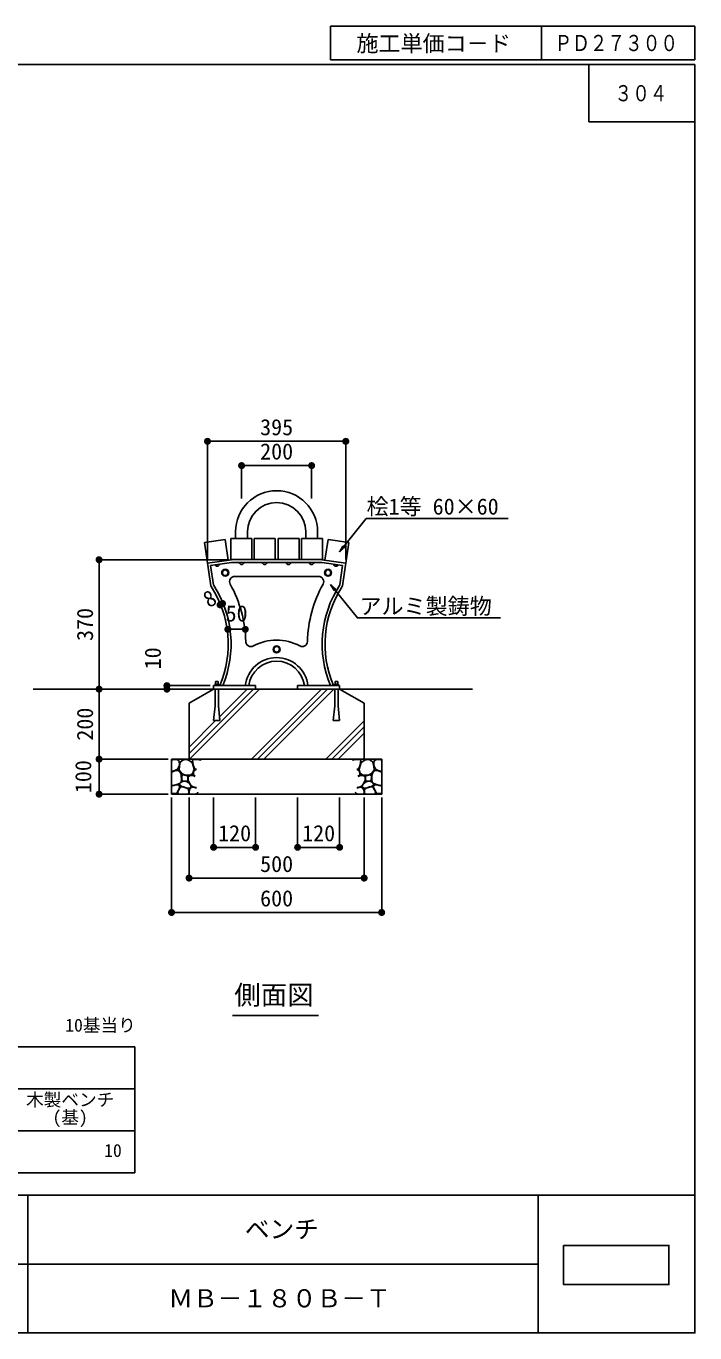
# Model space of a CAD drawing. Units: millimetres at full size, sheet at 1:20. Extents: x 97 to 5574, y 2022 to 5755.
# Drawn here: x 3664 to 5574, y 2022 to 5755 of the extents above; entities that cross this region are included whole.
import ezdxf
from ezdxf.enums import TextEntityAlignment as Align

# ---------------------------------------------------------------- set-up
doc = ezdxf.new("R2010")
doc.units = ezdxf.units.MM
doc.header["$LTSCALE"] = 20
for name, color, linetype, lineweight in [('0_2', 7, 'Continuous', 25), ('_0-0_', 7, 'Continuous', 25), ('ハッチ', 4, 'Continuous', 25), ('寸法', 3, 'Continuous', 25), ('本体', 7, 'Continuous', 25)]:
    doc.layers.add(name, color=color, linetype=linetype, lineweight=lineweight)
doc.styles.add('ＭＳ ゴシック', font='')
doc.styles.get('ＭＳ ゴシック').set_extended_font_data('MS Gothic')

# ---------------------------------------------------------------- blocks, each defined once
blk = doc.blocks.new('filled_dot')
at = {"color": 0, "linetype": 'Continuous', "lineweight": -2, "const_width": 1.25}
blk.add_lwpolyline([(-0.625, 0, 1), (0.625, 0, 1)], format="xyb", close=True, dxfattribs=at)

msp = doc.modelspace()

# ---------------------------------------------------------------- hatches: boundary and pattern name
at = {"layer": '寸法'}
for points in [[(4558.7, 4253.01), (4568.7, 4270.62), (4573.65, 4266.67)], [(4533.31, 4160.32), (4548.26, 4146.67), (4543.3, 4142.72)]]:
    msp.add_hatch(color=256, dxfattribs=at).paths.add_polyline_path(points)

# ---------------------------------------------------------------- linework, layer by layer
at = {"layer": '0_2'}
for p, q in [((4181.69, 4569), (4576.69, 4569)), ((4181.69, 4230.96), (4181.69, 4569)), ((4576.69, 4230.96), (4576.69, 4569)), ((4232.39, 4288.99), (4173.02, 4280.33)), ((4232.39, 4288.99), (4241.06, 4229.62)), ((4248.19, 4290.96), (4248.19, 4230.66)), ((4248.19, 4290.96), (4308.19, 4290.96)), ((4308.19, 4290.96), (4308.19, 4230.96)), ((4315.19, 4290.96), (4315.19, 4230.96)), ((4315.19, 4290.96), (4375.19, 4290.96)), ((4375.19, 4290.96), (4375.19, 4230.96)), ((4383.19, 4290.96), (4383.19, 4230.96)), ((4443.19, 4290.96), (4383.19, 4290.96)), ((4443.19, 4290.96), (4443.19, 4230.96)), ((4450.19, 4290.96), (4450.19, 4230.96)), ((4510.19, 4290.96), (4450.19, 4290.96)), ((4510.19, 4290.96), (4510.19, 4230.66)), ((4525.98, 4288.99), (4517.31, 4229.62)), ((4525.98, 4288.99), (4585.35, 4280.33)), ((3872.12, 4230.66), (3872.12, 3860.96)), ((4238.19, 4230.66), (3872.12, 4230.66)), ((4181.69, 4220.96), (4249.83, 4230.9)), ((4181.69, 4220.96), (4249.83, 4230.9)), ((4190.76, 4214.2), (4250.41, 4222.9)), ((4308.19, 4230.96), (4250.55, 4230.96)), ((4250.55, 4230.96), (4379.19, 4230.96)), ((4251.13, 4222.96), (4379.19, 4222.96)), ((4315.19, 4230.96), (4375.19, 4230.96)), ((4507.82, 4230.96), (4379.19, 4230.96)), ((4507.24, 4222.96), (4379.19, 4222.96)), ((4443.19, 4230.96), (4383.19, 4230.96)), ((4450.19, 4230.96), (4507.82, 4230.96)), ((4567.61, 4214.2), (4507.96, 4222.9)), ((4576.69, 4220.96), (4508.54, 4230.9)), ((4576.69, 4220.96), (4508.54, 4230.9)), ((4217.68, 4101.77), (4224.79, 4105.64)), ((4218.71, 4099.89), (4217.68, 4101.77)), ((4225.82, 4103.77), (4224.79, 4105.64)), ((4239.98, 4031.89), (4289.79, 4031.89)), ((4239.98, 4025.86), (4239.98, 4031.89)), ((4289.79, 4030.2), (4289.79, 4031.89)), ((4144.19, 3860.96), (3683.4, 3860.96)), ((4189.19, 3860.96), (3872.12, 3860.96)), ((3872.12, 3860.96), (3872.12, 3660.96)), ((4189.19, 3860.96), (3872.12, 3860.96)), ((4065.84, 3870.96), (4065.84, 3860.96)), ((4189.19, 3870.96), (4065.84, 3870.96)), ((4189.19, 3860.96), (4065.84, 3860.96)), ((4614.19, 3860.96), (4938.66, 3860.96)), ((4069.19, 3660.96), (3872.12, 3660.96)), ((3872.12, 3660.96), (3872.12, 3560.96)), ((4069.19, 3660.96), (3872.12, 3660.96)), ((4069.19, 3560.96), (3872.12, 3560.96)), ((4079.19, 3550.96), (4079.19, 3222.97)), ((4129.19, 3550.96), (4129.19, 3321.22)), ((4199.19, 3550.96), (4199.19, 3409.04)), ((4319.19, 3550.96), (4319.19, 3409.04)), ((4439.19, 3550.96), (4439.19, 3409.04)), ((4559.19, 3550.96), (4559.19, 3409.04)), ((4629.19, 3550.96), (4629.19, 3321.22)), ((4679.19, 3550.96), (4679.19, 3222.97)), ((4199.19, 3409.04), (4319.19, 3409.04)), ((4439.19, 3409.04), (4559.19, 3409.04)), ((4129.19, 3321.22), (4629.19, 3321.22)), ((4079.19, 3222.97), (4679.19, 3222.97)), ((1864.54, 2838.65), (3974.54, 2838.65)), ((3974.54, 2838.65), (3974.54, 2478.65)), ((2404.54, 2718.65), (3974.54, 2718.65)), ((1864.54, 2598.65), (3974.54, 2598.65)), ((1864.54, 2478.65), (3974.54, 2478.65)), ((5125.95, 2218.45), (3182.05, 2218.45))]:
    msp.add_line(p, q, dxfattribs=at)
msp.add_lwpolyline([(5198.81, 2271.55), (5499.75, 2271.55), (5499.75, 2159.87), (5198.81, 2159.87)], close=True, dxfattribs=at)
for centre in [(4232.35, 4193.51), (4526.02, 4193.51)]:
    msp.add_circle(centre, 8, dxfattribs=at)
for centre, radius, start, end in [((4250.55, 4225.96), 5, 90, 98.30568), ((4251.13, 4217.96), 5, 90, 98.30568), ((4279.37, 4223.96), 7, 188.21321, 351.78679), ((4345.19, 4223.96), 7, 188.21321, 351.78679), ((4413.19, 4223.96), 7, 188.21321, 351.78679), ((4479, 4223.96), 7, 188.21321, 351.78679), ((4507.24, 4217.96), 5, 81.69432, 90), ((4507.82, 4225.96), 5, 81.69432, 90), ((4209.46, 4218.96), 7, 205.05378, 351.55758), ((4548.91, 4218.96), 7, 188.44242, 334.94622)]:
    msp.add_arc(centre, radius, start, end, dxfattribs=at)
at = {"layer": '_0-0_'}
for p, q in [((4533.41, 5755.22), (5573.63, 5755.22)), ((4533.41, 5755.22), (4533.41, 5658.47)), ((5135.8, 5755.22), (5135.8, 5658.47)), ((5573.63, 5755.22), (5573.63, 5658.47)), ((4533.41, 5658.47), (5573.63, 5658.47)), ((5270.93, 5645.5), (5270.93, 5481.5)), ((5573.63, 5481.5), (5270.93, 5481.5)), ((3668.85, 2415.03), (3668.85, 2021.87)), ((5125.95, 2415.03), (5125.95, 2021.87))]:
    msp.add_line(p, q, dxfattribs=at)
at = {"layer": '_0-0_', "color": 6}
msp.add_line((97.37, 2415.03), (5573.63, 2415.03), dxfattribs=at)
msp.add_lwpolyline([(5573.63, 5645.5), (97.37, 5645.5), (97.37, 2021.87), (5573.63, 2021.87)], close=True, dxfattribs=at)
at = {"layer": 'ハッチ'}
for p, q in [((4129.19, 3677.45), (4312.69, 3860.96)), ((4130.37, 3660.96), (4330.37, 3860.96)), ((4216.26, 3782.21), (4295.01, 3860.96)), ((4307.14, 3660.96), (4507.14, 3860.96)), ((4324.82, 3660.96), (4524.82, 3860.96)), ((4342.5, 3660.96), (4542.5, 3860.96)), ((4129.19, 3695.13), (4205.01, 3770.96)), ((4519.28, 3660.96), (4629.19, 3770.86)), ((4536.95, 3660.96), (4629.19, 3753.19)), ((4554.63, 3660.96), (4629.19, 3735.51)), ((4625.34, 3660.96), (4629.19, 3664.8)), ((4146.75, 3611.42), (4144.5, 3612.66)), ((4611.62, 3611.42), (4613.87, 3612.66))]:
    msp.add_line(p, q, dxfattribs=at)
for points in [[(4100.38, 3640.74), (4101.79, 3646.92), (4101.22, 3651.97), (4099.82, 3657.59), (4095.61, 3659.28), (4088.86, 3660.12), (4083.24, 3659.84), (4079.6, 3658.43)], [(4162.14, 3657.14), (4161.35, 3657.75), (4155.04, 3660.02), (4147.98, 3660.02), (4141.68, 3660.02), (4139.15, 3657.5), (4139.91, 3652.2), (4140.41, 3645.15), (4143.69, 3636.07), (4145.46, 3633.05), (4150.47, 3631.91)], [(4596.23, 3657.14), (4597.02, 3657.75), (4603.33, 3660.02), (4610.39, 3660.02), (4616.69, 3660.02), (4619.22, 3657.5), (4618.46, 3652.2), (4617.96, 3645.15), (4614.68, 3636.07), (4612.91, 3633.05), (4607.9, 3631.91)], [(4657.99, 3640.74), (4656.58, 3646.92), (4657.15, 3651.97), (4658.55, 3657.59), (4662.77, 3659.28), (4669.51, 3660.12), (4675.13, 3659.84), (4678.77, 3658.43)], [(4079.6, 3627.3), (4080.99, 3626.98), (4088.86, 3628.95), (4096.45, 3632.6), (4100.38, 3640.74)], [(4106.28, 3616.87), (4103.19, 3624.74), (4098.42, 3628.39), (4093.64, 3628.95), (4086.05, 3626.98), (4079.6, 3623.69)], [(4150.31, 3631.36), (4149.24, 3631.28), (4147.22, 3630.53), (4143.19, 3628), (4141.68, 3621.7), (4141.93, 3616.66), (4144.95, 3613.13), (4146.8, 3612.1)], [(4608.06, 3631.36), (4609.13, 3631.28), (4611.15, 3630.53), (4615.18, 3628), (4616.69, 3621.7), (4616.44, 3616.66), (4613.42, 3613.13), (4611.57, 3612.1)], [(4652.09, 3616.87), (4655.18, 3624.74), (4659.96, 3628.39), (4664.73, 3628.95), (4672.32, 3626.98), (4678.77, 3623.69)], [(4678.77, 3627.3), (4677.38, 3626.98), (4669.51, 3628.95), (4661.92, 3632.6), (4657.99, 3640.74)], [(4079.6, 3585.29), (4090.89, 3587.3), (4101.79, 3591.04), (4106.28, 3596.09), (4107.38, 3603.53), (4106.84, 3614.06), (4106.28, 3616.87)], [(4095.24, 3565.25), (4098.17, 3571.75), (4100.61, 3576.8), (4102.08, 3580.38), (4102.08, 3584.28), (4100.12, 3586.88), (4097.19, 3588.02), (4091.98, 3587.54), (4085.96, 3586.07), (4081.57, 3584.44), (4079.6, 3582.84)], [(4144.5, 3612.66), (4139.44, 3614.06), (4135.51, 3614.35), (4131.85, 3614.06), (4126.51, 3610.41), (4126.51, 3600.3), (4131.85, 3589.91), (4138.9, 3583.03), (4145.11, 3580.34), (4149.58, 3580.52)], [(4613.87, 3612.66), (4618.93, 3614.06), (4622.86, 3614.35), (4626.52, 3614.06), (4631.86, 3610.41), (4631.86, 3600.3), (4626.52, 3589.91), (4619.47, 3583.03), (4613.26, 3580.34), (4608.79, 3580.52)], [(4678.77, 3585.29), (4667.48, 3587.3), (4656.58, 3591.04), (4652.09, 3596.09), (4650.99, 3603.53), (4651.53, 3614.06), (4652.09, 3616.87)], [(4663.13, 3565.25), (4660.2, 3571.75), (4657.76, 3576.8), (4656.29, 3580.38), (4656.29, 3584.28), (4658.25, 3586.88), (4661.18, 3588.02), (4666.39, 3587.54), (4672.41, 3586.07), (4676.8, 3584.44), (4678.77, 3582.84)], [(4079.6, 3563.66), (4083.03, 3562.81), (4088.73, 3563.3), (4093.29, 3564.27), (4095.24, 3565.25)], [(4126.38, 3560.96), (4127.47, 3562.16), (4128.61, 3568.01), (4127.8, 3574.36), (4123.08, 3578.1), (4114.12, 3580.54), (4109.08, 3582.17), (4105.66, 3582.17), (4103.22, 3580.05), (4099.8, 3573.22), (4097.19, 3568.18), (4098.17, 3562.16), (4099.56, 3560.96)], [(4150.26, 3578.04), (4147.62, 3579), (4139.23, 3580.68), (4133.52, 3579.34), (4130.17, 3572.96), (4129.5, 3566.93), (4129.83, 3561.73), (4130.66, 3560.96)], [(4147.44, 3560.96), (4147.62, 3561.05), (4150.98, 3563.07), (4154.17, 3565.58), (4154.49, 3566.29)], [(4610.93, 3560.96), (4610.75, 3561.05), (4607.39, 3563.07), (4604.2, 3565.58), (4603.88, 3566.29)], [(4608.11, 3578.04), (4610.75, 3579), (4619.14, 3580.68), (4624.85, 3579.34), (4628.2, 3572.96), (4628.87, 3566.93), (4628.54, 3561.73), (4627.71, 3560.96)], [(4631.99, 3560.96), (4630.9, 3562.16), (4629.76, 3568.01), (4630.57, 3574.36), (4635.29, 3578.1), (4644.25, 3580.54), (4649.29, 3582.17), (4652.71, 3582.17), (4655.15, 3580.05), (4658.57, 3573.22), (4661.18, 3568.18), (4660.2, 3562.16), (4658.81, 3560.96)], [(4678.77, 3563.66), (4675.34, 3562.81), (4669.64, 3563.3), (4665.08, 3564.27), (4663.13, 3565.25)]]:
    msp.add_lwpolyline(points, dxfattribs=at)
for points in [[(4119.54, 3659.99), (4111.36, 3658.55), (4104.14, 3652.78), (4101.73, 3642.2), (4100.77, 3629.21), (4107.99, 3620.07), (4117.61, 3615.26), (4133.01, 3614.78), (4140.23, 3621.03), (4143.6, 3632.58), (4137.83, 3651.81), (4127.72, 3658.55)], [(4638.83, 3659.99), (4647.01, 3658.55), (4654.23, 3652.78), (4656.64, 3642.2), (4657.6, 3629.21), (4650.38, 3620.07), (4640.76, 3615.26), (4625.36, 3614.78), (4618.14, 3621.03), (4614.77, 3632.58), (4620.54, 3651.81), (4630.65, 3658.55)], [(4134.53, 3581.69), (4134.36, 3585.54), (4132.69, 3588.23), (4129.33, 3592.76), (4123.79, 3596.2), (4116.55, 3598.05), (4111.63, 3597.43), (4108.25, 3596.2), (4105.63, 3593.89), (4102.09, 3590.82), (4102.4, 3587.59), (4105.63, 3584.36), (4110.4, 3582.36), (4113.63, 3581.59), (4123.96, 3578.5), (4131.01, 3579)], [(4125.81, 3602.86), (4125.81, 3606.91), (4125.47, 3610.97), (4123.27, 3613.5), (4116.68, 3615.02), (4112.96, 3615.87), (4110.76, 3615.36), (4108.56, 3613.67), (4108.22, 3608.6), (4108.73, 3602.18), (4110.55, 3599.12), (4114.25, 3598.51), (4119.32, 3598.2), (4123.79, 3599.12), (4125.98, 3601)], [(4623.84, 3581.69), (4624.01, 3585.54), (4625.69, 3588.23), (4629.04, 3592.76), (4634.58, 3596.2), (4641.82, 3598.05), (4646.74, 3597.43), (4650.12, 3596.2), (4652.74, 3593.89), (4656.28, 3590.82), (4655.97, 3587.59), (4652.74, 3584.36), (4647.97, 3582.36), (4644.74, 3581.59), (4634.41, 3578.5), (4627.36, 3579)], [(4632.56, 3602.86), (4632.56, 3606.91), (4632.9, 3610.97), (4635.1, 3613.5), (4641.69, 3615.02), (4645.41, 3615.87), (4647.61, 3615.36), (4649.81, 3613.67), (4650.15, 3608.6), (4649.64, 3602.18), (4647.82, 3599.12), (4644.12, 3598.51), (4639.05, 3598.2), (4634.58, 3599.12), (4632.4, 3601)]]:
    msp.add_lwpolyline(points, close=True, dxfattribs=at)
at = {"layer": '寸法'}
for p, q in [((4279.19, 4499.68), (4479.19, 4499.68)), ((4279.19, 4405.79), (4279.19, 4499.68)), ((4479.19, 4405.79), (4479.19, 4499.68)), ((4253.3, 2928.69), (4498.91, 2928.69))]:
    msp.add_line(p, q, dxfattribs=at)
for points in [[(4558.7, 4253.01), (4635.19, 4348.88), (5040.57, 4348.88)], [(4533.31, 4160.32), (4609.79, 4064.45), (5018.72, 4064.45)]]:
    msp.add_lwpolyline(points, dxfattribs=at)
at = {"layer": '寸法', "lineweight": 13}
for points in [[(4558.7, 4253.01), (4568.7, 4270.62), (4573.65, 4266.67)], [(4533.31, 4160.32), (4548.26, 4146.67), (4543.3, 4142.72)]]:
    msp.add_lwpolyline(points, close=True, dxfattribs=at)
at = {"layer": '本体'}
for p, q in [((4262.19, 4290.96), (4262.19, 4310.96)), ((4296.19, 4290.96), (4296.19, 4310.96)), ((4462.19, 4290.96), (4462.19, 4310.96)), ((4496.19, 4290.96), (4496.19, 4310.96)), ((4173.02, 4280.33), (4191.09, 4156.56)), ((4585.35, 4280.33), (4567.28, 4156.56)), ((4190.76, 4214.2), (4198.75, 4159.46)), ((4259.7, 4182.96), (4379.19, 4182.96)), ((4498.67, 4182.96), (4379.19, 4182.96)), ((4567.61, 4214.2), (4559.62, 4159.46)), ((4204.26, 3882.96), (4212.26, 3882.96)), ((4204.26, 3882.96), (4204.26, 3874.96)), ((4212.26, 3882.96), (4212.26, 3874.96)), ((4554.11, 3882.96), (4546.11, 3882.96)), ((4546.11, 3882.96), (4546.11, 3874.96)), ((4554.11, 3882.96), (4554.11, 3874.96)), ((4129.19, 3820.96), (4199.19, 3860.96)), ((4144.19, 3860.96), (4614.19, 3860.96)), ((4199.19, 3870.96), (4199.19, 3860.96)), ((4199.19, 3870.96), (4319.19, 3870.96)), ((4203.26, 3874.96), (4203.26, 3870.96)), ((4203.26, 3874.96), (4213.26, 3874.96)), ((4203.26, 3860.96), (4203.26, 3812.85)), ((4213.26, 3874.96), (4213.26, 3870.96)), ((4213.26, 3860.96), (4213.26, 3812.85)), ((4319.19, 3870.96), (4319.19, 3860.96)), ((4439.19, 3870.96), (4439.19, 3860.96)), ((4439.19, 3870.96), (4559.19, 3870.96)), ((4555.11, 3874.96), (4545.11, 3874.96)), ((4545.11, 3874.96), (4545.11, 3870.96)), ((4545.11, 3860.96), (4545.11, 3812.85)), ((4555.11, 3874.96), (4555.11, 3870.96)), ((4555.11, 3860.96), (4555.11, 3812.85)), ((4559.19, 3870.96), (4559.19, 3860.96)), ((4559.19, 3860.96), (4629.19, 3820.96)), ((4129.19, 3820.96), (4129.19, 3660.96)), ((4203.26, 3812.85), (4199.16, 3770.96)), ((4213.26, 3812.85), (4217.36, 3770.96)), ((4545.11, 3812.85), (4541.01, 3770.96)), ((4555.11, 3812.85), (4559.21, 3770.96)), ((4629.19, 3820.96), (4629.19, 3660.96)), ((4217.36, 3770.96), (4199.16, 3770.96)), ((4541.01, 3770.96), (4559.21, 3770.96)), ((4079.19, 3660.96), (4679.19, 3660.96)), ((4079.19, 3660.96), (4079.19, 3560.96)), ((4679.19, 3660.96), (4679.19, 3560.96)), ((4079.19, 3560.96), (4679.19, 3560.96))]:
    msp.add_line(p, q, dxfattribs=at)
for centre, radius in [((4232.35, 4193.51), 10), ((4526.02, 4193.51), 10), ((4379.19, 3974.6), 10), ((4379.19, 3974.6), 8)]:
    msp.add_circle(centre, radius, dxfattribs=at)
for centre, radius, start, end in [((4379.19, 4310.96), 117, 0, 180), ((4379.19, 4310.96), 83, 0, 180), ((4259.7, 4167.96), 15, 90, 209.21032), ((4498.67, 4167.96), 15, 330.78968, 90), ((4196.03, 4157.28), 5, 188.30568, 213.30007), ((3941.11, 3989.83), 300, 336.65629, 33.30007), ((4203.7, 4160.18), 5, 188.30568, 212.97349), ((3941.11, 3989.83), 308, 337.29702, 32.97349), ((3941.11, 3989.83), 350, 1.22079, 29.21032), ((4817.26, 3989.83), 350, 150.78968, 178.77921), ((4817.26, 3989.83), 308, 147.02651, 202.70298), ((4817.26, 3989.83), 300, 146.69993, 203.34371), ((4554.68, 4160.18), 5, 327.02651, 351.69432), ((4562.34, 4157.28), 5, 326.69993, 351.69432), ((4306.03, 3997.61), 15, 181.22079, 298.16228), ((4379.19, 3860.96), 140, 90, 118.16228), ((4379.19, 3860.96), 140, 61.83772, 90), ((4452.34, 3997.61), 15, 241.83772, 358.77921), ((4379.19, 3860.96), 90, 6.37937, 173.62063), ((4379.19, 3860.96), 80, 7.18076, 172.81924)]:
    msp.add_arc(centre, radius, start, end, dxfattribs=at)

# ---------------------------------------------------------------- block references
at = {"layer": '0_2', "xscale": 8, "yscale": 8}
for p in [(4181.69, 4569), (4239.98, 4031.89), (4199.19, 3409.04), (4439.19, 3409.04), (4129.19, 3321.22), (4079.19, 3222.97)]:
    msp.add_blockref('filled_dot', p, dxfattribs=at)
for p, rotation in [((4576.69, 4569), 180), ((3872.12, 4230.66), 270), ((4217.68, 4101.77), 28.6), ((4224.79, 4105.64), 208.6), ((4289.79, 4031.89), 180), ((3872.12, 3860.96), 90), ((3872.12, 3860.96), 270), ((4065.84, 3870.96), 270), ((4065.84, 3860.96), 90), ((3872.12, 3660.96), 90), ((3872.12, 3660.96), 270), ((3872.12, 3560.96), 90), ((4319.19, 3409.04), 180), ((4559.19, 3409.04), 180), ((4629.19, 3321.22), 180), ((4679.19, 3222.97), 180)]:
    msp.add_blockref('filled_dot', p, dxfattribs=dict(at, rotation=rotation))
at = {"layer": '寸法', "xscale": 8, "yscale": 8}
msp.add_blockref('filled_dot', (4279.19, 4499.68), dxfattribs=at)
at = {"layer": '寸法', "xscale": 8, "yscale": 8, "rotation": 180}
msp.add_blockref('filled_dot', (4479.19, 4499.68), dxfattribs=at)

# ---------------------------------------------------------------- texts
at = {"layer": '0_2', "style": 'ＭＳ ゴシック'}
for s, p in [('395', (4379.18, 4572.5)), ('50', (4264.89, 4040.39)), ('120', (4259.18, 3412.54)), ('120', (4499.18, 3412.54)), ('500', (4379.18, 3324.72)), ('600', (4379.18, 3226.47))]:
    msp.add_text(s, height=46.19, dxfattribs=at).set_placement(p, align=Align.BOTTOM_CENTER)
for s, rotation, p in [('8', 28.616, (4205.52, 4087.47)), ('370', 90, (3868.62, 4045.81)), ('10', 90, (4062.34, 3949)), ('200', 90, (3868.62, 3760.96)), ('100', 90, (3863.62, 3610.96))]:
    msp.add_text(s, height=46.19, rotation=rotation, dxfattribs=at).set_placement(p, align=Align.BOTTOM_CENTER)
at = {"layer": '_0-0_', "style": 'ＭＳ ゴシック'}
for s, height, p in [('施工単価コ－ド', 46.19, (4827.69, 5705.84)), ('ベンチ', 51.73, (4394.08, 2318.17)), ('ＭＢ－１８０Ｂ－Ｔ', 51.73, (4387.45, 2120.6))]:
    msp.add_text(s, height=height, dxfattribs=at).set_placement(p, align=Align.MIDDLE_CENTER)
at = {"layer": '_0-0_', "style": 'ＭＳ ゴシック', "width": 0.8}
for s, p in [('ＰＤ２７３００', (5349.19, 5706.98)), ('３０４', (5419.91, 5563.64))]:
    msp.add_text(s, height=46.19, dxfattribs=at).set_placement(p, align=Align.MIDDLE_CENTER)
at = {"layer": '_0-0_', "style": 'ＭＳ ゴシック'}
for s, p in [('10基当り', (3775.46, 2871.39)), ('木製ベンチ', (3663.54, 2658.45)), ('(基)', (3739.14, 2608.45)), ('10', (3886.66, 2513.45))]:
    msp.add_text(s, height=36.95, dxfattribs=at).set_placement(p, align=Align.BOTTOM_LEFT)
at = {"layer": '寸法', "style": 'ＭＳ ゴシック'}
msp.add_text('200', height=46.19, dxfattribs=at).set_placement((4379.18, 4503.18), align=Align.BOTTOM_CENTER)
for s, height, p in [('桧1等 60×60', 46.19, (4635.95, 4345.85)), ('アルミ製鋳物', 46.19, (4615.7, 4061.16)), ('側面図\u3000', 55.43, (4258.28, 2942.82))]:
    msp.add_text(s, height=height, dxfattribs=at).set_placement(p, align=Align.BOTTOM_LEFT)

doc.saveas('drawing.dxf')
